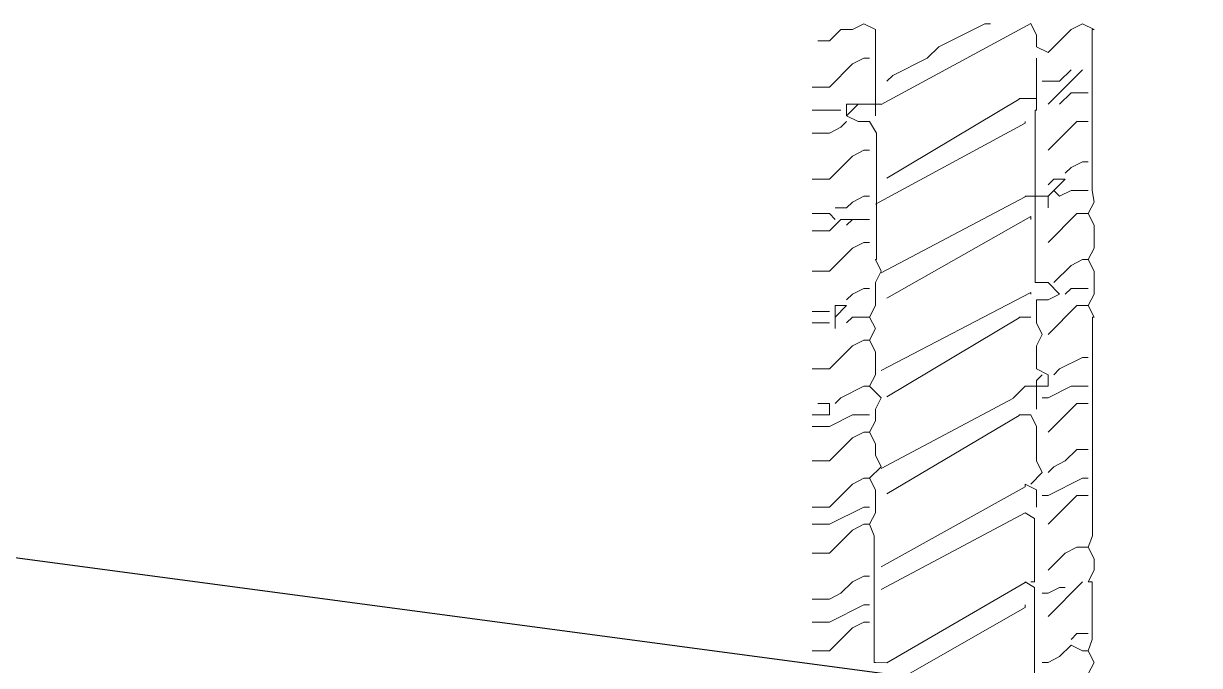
# Model space of a CAD drawing. Header units: millimetres. Extents: x -194958 to 83200, y -72620 to 64568.
# Drawn here: x 50813.08 to 50845.23, y 24629.12 to 24646.67 of the extents above; entities that cross this region are included whole.
import ezdxf

# ---------------------------------------------------------------- set-up
doc = ezdxf.new("R2010")
doc.units = ezdxf.units.MM
doc.header["$LTSCALE"] = 200
doc.layers.add('_GD-M-FP-Fhs', color=1, linetype='Continuous', lineweight=30)
doc.layers.add('VL-TEST-DRAIN VALVE', color=7, linetype='Continuous', lineweight=20)

# ---------------------------------------------------------------- blocks, each defined once
blk = doc.blocks.new('0167-P-PH2-PL-3-109 Office Lvl-03040507&08$0$hode dra')
at = {"color": 251}
blk.add_line((-0.5060771346766018, 0.1583040304705321), (-0.6498364219965964, 0.139066846005619), dxfattribs=at)
blk = doc.blocks.new('G$C055760D6')
at = {"layer": '_GD-M-FP-Fhs', "color": 251, "xscale": -999.999999813906, "yscale": 999.9999998139062, "zscale": 999.9999998139064, "rotation": 180.0315716567086}
blk.add_blockref('0167-P-PH2-PL-3-109 Office Lvl-03040507&08$0$hode dra', (705.0452930769243, -402.5021402840175), dxfattribs=at)
blk = doc.blocks.new('A$Cab73a533')
at = {"color": 7}
for p, q in [((-62.12729084020248, 49.00084272775712, 0.0055527750848013), (-61.95785084017552, 49.08556272777059, 0.0055527750848013)), ((-61.95785084017552, 49.08556272777059, 0.0055527750848013), (-61.78841084020678, 49.00084272775712, 0.0055527750848013)), ((-61.78841084020678, 49.00084272775712, 0.0055527750848013), (-61.61897084017983, 49.05732272777095, 0.0055527750848013)), ((-61.78841084020678, 48.91612272775819, 0.0055527750848013), (-61.78841084020678, 49.00084272775712, 0.0055527750848013)), ((-61.61897084017983, 49.05732272777095, 0.0055527750848013), (-60.7717708402779, 49.05732272777095, 0.0055527750848013)), ((-61.53425084019545, 48.83140272775563, 0.0055527750848013), (-61.53425084019545, 49.00084272775712, 0.0055527750848013)), ((-60.7717708402779, 49.00084272775712, 0.0055527750848013), (-60.60233084019274, 49.08556272777059, 0.0055527750848013)), ((-60.7717708402779, 49.05732272777095, 0.0055527750848013), (-60.7717708402779, 49.00084272775712, 0.0055527750848013)), ((-60.60233084019274, 49.08556272777059, 0.0055527750848013), (-60.4328908402822, 49.08556272777059, 0.0055527750848013)), ((-60.4328908402822, 49.08556272777059, 0.0055527750848013), (-60.26345084019704, 49.00084272775712, 0.0055527750848013)), ((-60.26345084019704, 49.00084272775712, 0.0055527750848013), (-60.0940108402865, 49.06438272775631, 0.0055527750848013)), ((-60.26345084019704, 48.83140272775563, 0.0055527750848013), (-60.26345084019704, 49.00084272775712, 0.0055527750848013)), ((-60.0940108402865, 49.06438272775631, 0.0055527750848013), (-56.87465084018186, 49.06438272775631, 0.0055527750848013)), ((-59.50097084027948, 48.83140272775563, 0.0055527750848013), (-59.50097084027948, 49.00084272775712, 0.0055527750848013)), ((-59.24681084032636, 48.91612272775819, 0.0055527750848013), (-59.24681084032636, 49.00084272775712, 0.0055527750848013)), ((-58.82321084017167, 48.83140272775563, 0.0055527750848013), (-58.82321084017167, 49.00084272775712, 0.0055527750848013)), ((-58.14545084018027, 48.83140272775563, 0.0055527750848013), (-58.14545084018027, 49.00084272775712, 0.0055527750848013)), ((-57.89129084028536, 48.74668272777126, 0.0055527750848013), (-57.89129084028536, 49.00084272775712, 0.0055527750848013)), ((-57.46769084030529, 48.91612272775819, 0.0055527750848013), (-57.46769084030529, 49.00084272775712, 0.0055527750848013)), ((-56.87465084018186, 49.06438272775631, 0.0055527750848013), (-56.87465084018186, 49.08556272777059, 0.0055527750848013)), ((-56.87465084018186, 49.08556272777059, 0.0055527750848013), (-56.70521084027132, 49.00084272775712, 0.0055527750848013)), ((-56.70521084027132, 49.00084272775712, 0.0055527750848013), (-56.53577084018616, 49.08556272777059, 0.0055527750848013)), ((-56.70521084027132, 48.83140272775563, 0.0055527750848013), (-56.70521084027132, 49.00084272775712, 0.0055527750848013)), ((-56.53577084018616, 49.08556272777059, 0.0055527750848013), (-56.19689084019046, 49.08556272777059, 0.0055527750848013)), ((-56.45105084020179, 48.74668272777126, 0.0055527750848013), (-56.45105084020179, 49.00084272775712, 0.0055527750848013)), ((-56.19689084019046, 49.08556272777059, 0.0055527750848013), (-56.02745084027993, 49.00084272775712, 0.0055527750848013)), ((-56.02745084027993, 49.00084272775712, 0.0055527750848013), (-55.85801084019477, 49.08556272777059, 0.0055527750848013)), ((-56.02745084027993, 48.91612272775819, 0.0055527750848013), (-56.02745084027993, 49.00084272775712, 0.0055527750848013)), ((-55.85801084019477, 49.08556272777059, 0.0055527750848013), (-55.51913084019907, 49.08556272777059, 0.0055527750848013)), ((-55.51913084019907, 49.08556272777059, 0.0055527750848013), (-55.34969084017212, 49.00084272775712, 0.0055527750848013)), ((-55.34969084017212, 49.00084272775712, 0.0055527750848013), (-55.18025084020337, 49.08556272777059, 0.0055527750848013)), ((-55.34969084017212, 48.83140272775563, 0.0055527750848013), (-55.34969084017212, 49.00084272775712, 0.0055527750848013)), ((-55.18025084020337, 49.08556272777059, 0.0055527750848013), (-55.01081084017642, 49.05732272777095, 0.0055527750848013)), ((-55.01081084017642, 49.05732272777095, 0.0055527750848013), (-52.63865084032295, 49.05732272777095, 0.0055527750848013)), ((-55.01081084017642, 49.00084272775712, 0.0055527750848013), (-55.01081084017642, 48.74668272777126, 0.0055527750848013)), ((-54.58721084019635, 48.91612272775819, 0.0055527750848013), (-54.58721084019635, 49.00084272775712, 0.0055527750848013)), ((-53.99417084018933, 48.83140272775563, 0.0055527750848013), (-53.99417084018933, 49.00084272775712, 0.0055527750848013)), ((-53.57057084020926, 48.74668272777126, 0.0055527750848013), (-53.57057084020926, 49.00084272775712, 0.0055527750848013)), ((-52.63865084032295, 49.05732272777095, 0.0055527750848013), (-52.63865084032295, 49.08556272777059, 0.0055527750848013)), ((-52.63865084032295, 49.08556272777059, 0.0055527750848013), (-52.55393084016396, 48.91612272775819, 0.0055527750848013)), ((-61.70369084028061, 48.74668272777126, 0.0055527750848013), (-61.78841084020678, 48.91612272775819, 0.0055527750848013)), ((-61.61897084017983, 48.74668272777126, 0.0055527750848013), (-61.53425084019545, 48.83140272775563, 0.0055527750848013)), ((-61.28009084018413, 48.40780272777192, 0.0055527750848013), (-60.7717708402779, 48.91612272775819, 0.0055527750848013)), ((-60.34817084018141, 48.66196272777233, 0.0055527750848013), (-60.26345084019704, 48.83140272775563, 0.0055527750848013)), ((-59.92457084020134, 48.40780272777192, 0.0055527750848013), (-59.50097084027948, 48.83140272775563, 0.0055527750848013)), ((-59.50097084027948, 48.40780272777192, 0.0055527750848013), (-59.24681084032636, 48.91612272775819, 0.0055527750848013)), ((-58.99265084019862, 48.66196272777233, 0.0055527750848013), (-58.82321084017167, 48.83140272775563, 0.0055527750848013)), ((-58.56905084027676, 48.40780272777192, 0.0055527750848013), (-58.14545084018027, 48.83140272775563, 0.0055527750848013)), ((-57.63713084027404, 48.57724272775886, 0.0055527750848013), (-57.46769084030529, 48.91612272775819, 0.0055527750848013)), ((-57.12881084019318, 48.40780272777192, 0.0055527750848013), (-56.70521084027132, 48.83140272775563, 0.0055527750848013)), ((-56.11217084032251, 48.74668272777126, 0.0055527750848013), (-56.02745084027993, 48.91612272775819, 0.0055527750848013)), ((-55.77329084021039, 48.40780272777192, 0.0055527750848013), (-55.34969084017212, 48.83140272775563, 0.0055527750848013)), ((-54.67193084018072, 48.74668272777126, 0.0055527750848013), (-54.58721084019635, 48.91612272775819, 0.0055527750848013)), ((-54.41777084028581, 48.40780272777192, 0.0055527750848013), (-53.99417084018933, 48.83140272775563, 0.0055527750848013)), ((-53.740010840178, 48.40780272777192, 0.0055527750848013), (-53.23169084027177, 48.91612272775819, 0.0055527750848013)), ((-52.55393084016396, 48.91612272775819, 0.0055527750848013), (-52.63865084032295, 48.74668272777126, 0.0055527750848013)), ((-61.87313084030757, 48.57724272775886, 0.0055527750848013), (-61.70369084028061, 48.74668272777126, 0.0055527750848013)), ((-60.85649084020406, 48.57724272775886, 0.0055527750848013), (-60.85649084020406, 48.66196272777233, 0.0055527750848013)), ((-60.60233084019274, 48.40780272777192, 0.0055527750848013), (-60.34817084018141, 48.66196272777233, 0.0055527750848013)), ((-59.07737084018299, 48.49252272777085, 0.0055527750848013), (-58.99265084019862, 48.66196272777233, 0.0055527750848013)), ((-58.0607308401959, 48.40780272777192, 0.0055527750848013), (-57.89129084028536, 48.74668272777126, 0.0055527750848013)), ((-56.53577084018616, 48.66196272777233, 0.0055527750848013), (-56.45105084020179, 48.74668272777126, 0.0055527750848013)), ((-56.36633084027562, 48.49252272777085, 0.0055527750848013), (-56.11217084032251, 48.74668272777126, 0.0055527750848013)), ((-55.01081084017642, 48.74668272777126, 0.0055527750848013), (-55.09553084027721, 48.57724272775886, 0.0055527750848013)), ((-55.09553084027721, 48.40780272777192, 0.0055527750848013), (-54.84137084032409, 48.66196272777233, 0.0055527750848013)), ((-54.84137084032409, 48.66196272777233, 0.0055527750848013), (-54.84137084032409, 48.49252272777085, 0.0055527750848013)), ((-54.75665084016509, 48.66196272777233, 0.0055527750848013), (-54.67193084018072, 48.74668272777126, 0.0055527750848013)), ((-53.740010840178, 48.57724272775886, 0.0055527750848013), (-53.57057084020926, 48.74668272777126, 0.0055527750848013)), ((-53.4011308401823, 48.57724272775886, 0.0055527750848013), (-53.23169084027177, 48.74668272777126, 0.0055527750848013)), ((-52.63865084032295, 48.74668272777126, 0.0055527750848013), (-52.97753084020223, 48.40780272777192, 0.0055527750848013)), ((-61.95785084017552, 48.40780272777192, 0.0055527750848013), (-61.87313084030757, 48.57724272775886, 0.0055527750848013)), ((-60.94121084018843, 48.40780272777192, 0.0055527750848013), (-60.85649084020406, 48.57724272775886, 0.0055527750848013)), ((-59.16209084016737, 48.40780272777192, 0.0055527750848013), (-59.07737084018299, 48.49252272777085, 0.0055527750848013)), ((-57.7218508402002, 48.49252272777085, 0.0055527750848013), (-57.63713084027404, 48.57724272775886, 0.0055527750848013)), ((-56.62049084028695, 48.40780272777192, 0.0055527750848013), (-56.53577084018616, 48.57724272775886, 0.0055527750848013)), ((-56.53577084018616, 48.57724272775886, 0.0055527750848013), (-56.36633084027562, 48.40780272777192, 0.0055527750848013)), ((-55.09553084027721, 48.57724272775886, 0.0055527750848013), (-55.01081084017642, 48.49252272777085, 0.0055527750848013)), ((-54.84137084032409, 48.49252272777085, 0.0055527750848013), (-54.92609084019205, 48.40780272777192, 0.0055527750848013)), ((-53.4011308401823, 48.323082727773, 0.0055527750848013), (-53.4011308401823, 48.57724272775886, 0.0055527750848013)), ((-61.95785084017552, 48.323082727773, 0.0055527750848013), (-61.95785084017552, 48.40780272777192, 0.0055527750848013)), ((-60.94121084018843, 48.323082727773, 0.0055527750848013), (-60.94121084018843, 48.40780272777192, 0.0055527750848013)), ((-59.50097084027948, 48.323082727773, 0.0055527750848013), (-59.50097084027948, 48.40780272777192, 0.0055527750848013)), ((-59.16209084016737, 48.323082727773, 0.0055527750848013), (-59.33153084019432, 48.15364272777151, 0.0055527750848013)), ((-58.99265084019862, 48.23836272775588, 0.0055527750848013), (-59.16209084016737, 48.323082727773, 0.0055527750848013)), ((-58.0607308401959, 48.323082727773, 0.0055527750848013), (-58.0607308401959, 48.40780272777192, 0.0055527750848013)), ((-57.89129084028536, 48.06892272775804, 0.0055527750848013), (-57.89129084028536, 48.40780272777192, 0.0055527750848013)), ((-57.89129084028536, 48.40780272777192, 0.0055527750848013), (-57.7218508402002, 48.40780272777192, 0.0055527750848013)), ((-57.80657084018458, 48.23836272775588, 0.0055527750848013), (-57.7218508402002, 48.323082727773, 0.0055527750848013)), ((-57.7218508402002, 48.40780272777192, 0.0055527750848013), (-57.63713084027404, 48.23836272775588, 0.0055527750848013)), ((-57.29825084027834, 48.23836272775588, 0.0055527750848013), (-57.12881084019318, 48.323082727773, 0.0055527750848013)), ((-57.12881084019318, 48.323082727773, 0.0055527750848013), (-56.95937084016623, 48.23836272775588, 0.0055527750848013)), ((-56.62049084028695, 48.23836272775588, 0.0055527750848013), (-56.62049084028695, 48.40780272777192, 0.0055527750848013)), ((-56.36633084027562, 48.40780272777192, 0.0055527750848013), (-56.36633084027562, 48.21718272777071, 0.0055527750848013)), ((-55.09553084027721, 48.40780272777192, 0.0055527750848013), (-55.26497084018774, 48.40780272777192, 0.0055527750848013)), ((-55.09553084027721, 48.06892272775804, 0.0055527750848013), (-55.09553084027721, 48.40780272777192, 0.0055527750848013)), ((-52.97753084020223, 48.40780272777192, 0.0055527750848013), (-52.89281084027607, 48.23836272775588, 0.0055527750848013)), ((-60.85649084020406, 48.21012272775624, 0.0055527750848013), (-62.21201084018685, 48.21012272775624, 0.0055527750848013)), ((-60.7717708402779, 48.06892272775804, 0.0055527750848013), (-60.85649084020406, 48.21012272775624, 0.0055527750848013)), ((-59.83985084027518, 48.21012272775624, 0.0055527750848013), (-60.7717708402779, 48.21012272775624, 0.0055527750848013)), ((-60.7717708402779, 48.21012272775624, 0.0055527750848013), (-60.7717708402779, 48.15364272777151, 0.0055527750848013)), ((-59.75513084017439, 48.06892272775804, 0.0055527750848013), (-59.83985084027518, 48.21012272775624, 0.0055527750848013)), ((-59.41625084017869, 48.23836272775588, 0.0055527750848013), (-59.67041084030643, 48.23836272775588, 0.0055527750848013)), ((-59.33153084019432, 48.06892272775804, 0.0055527750848013), (-59.41625084017869, 48.23836272775588, 0.0055527750848013)), ((-58.48433084017597, 48.23836272775588, 0.0055527750848013), (-58.99265084019862, 48.23836272775588, 0.0055527750848013)), ((-58.31489084032364, 48.15364272777151, 0.0055527750848013), (-58.48433084017597, 48.23836272775588, 0.0055527750848013)), ((-58.31489084032364, 47.98420272777003, 0.0055527750848013), (-58.31489084032364, 48.15364272777151, 0.0055527750848013)), ((-58.23017084028106, 48.23836272775588, 0.0055527750848013), (-57.80657084018458, 48.23836272775588, 0.0055527750848013)), ((-57.65929804358166, 45.95092272777038, 0.0055527750848013), (-56.51243694190634, 48.15364272777151, 0.0055527750848013)), ((-57.63713084027404, 48.23836272775588, 0.0055527750848013), (-57.29825084027834, 48.23836272775588, 0.0055527750848013)), ((-56.95937084016623, 48.23836272775588, 0.0055527750848013), (-56.62049084028695, 48.23836272775588, 0.0055527750848013)), ((-56.87465084018186, 47.98420272777003, 0.0055527750848013), (-56.87465084018186, 48.15364272777151, 0.0055527750848013)), ((-56.5947457953589, 46.03564272775839, 0.0055527750848013), (-55.39111071219668, 48.15364272777151, 0.0055527750848013)), ((-56.51243694190634, 48.15364272777151, 0.0055527750848013), (-56.53577084018616, 48.15364272777151, 0.0055527750848013)), ((-56.36633084027562, 48.21718272777071, 0.0055527750848013), (-53.82473084027879, 48.21718272777071, 0.0055527750848013)), ((-55.39111071219668, 48.15364272777151, 0.0055527750848013), (-55.4344108402729, 48.15364272777151, 0.0055527750848013)), ((-53.82473084027879, 48.21718272777071, 0.0055527750848013), (-53.82473084027879, 48.23836272775588, 0.0055527750848013)), ((-53.82473084027879, 48.23836272775588, 0.0055527750848013), (-53.06225084018661, 48.23836272775588, 0.0055527750848013)), ((-52.55094072257634, 48.15364272777151, 0.0055527750848013), (-53.74300095788203, 45.95092272777038, 0.0055527750848013)), ((-53.65529084019363, 47.98420272777003, 0.0055527750848013), (-53.65529084019363, 48.23836272775588, 0.0055527750848013)), ((-52.89281084027607, 48.23836272775588, 0.0055527750848013), (-52.72337084019091, 48.23836272775588, 0.0055527750848013)), ((-52.72337084019091, 48.23836272775588, 0.0055527750848013), (-52.55094072257634, 48.15364272777151, 0.0055527750848013)), ((-62.31281691620825, 46.03564272775839, 0.0055527750848013), (-61.14818501734408, 48.06892272775804, 0.0055527750848013)), ((-61.9647200293839, 46.03564272775839, 0.0055527750848013), (-60.78321948891971, 48.06892272775804, 0.0055527750848013)), ((-61.14818501734408, 48.06892272775804, 0.0055527750848013), (-61.11065084027359, 48.06892272775804, 0.0055527750848013)), ((-60.88296584028285, 45.95092272777038, 0.0055527750848013), (-59.75777834019391, 48.06892272775804, 0.0055527750848013)), ((-60.78321948891971, 48.06892272775804, 0.0055527750848013), (-60.7717708402779, 48.06892272775804, 0.0055527750848013)), ((-60.55219043209217, 45.95092272777038, 0.0055527750848013), (-59.37197392806411, 48.06892272775804, 0.0055527750848013)), ((-59.47800934489351, 46.03564272775839, 0.0055527750848013), (-58.32162093371153, 47.98420272777003, 0.0055527750848013)), ((-59.37197392806411, 48.06892272775804, 0.0055527750848013), (-59.33153084019432, 48.06892272775804, 0.0055527750848013)), ((-58.32162093371153, 47.98420272777003, 0.0055527750848013), (-58.31489084032364, 47.98420272777003, 0.0055527750848013)), ((-58.0607308401959, 47.89948272775655, 0.0055527750848013), (-57.89129084028536, 48.06892272775804, 0.0055527750848013)), ((-58.04574905621121, 46.03564272775839, 0.0055527750848013), (-56.88240689656232, 47.98420272777003, 0.0055527750848013)), ((-56.88240689656232, 47.98420272777003, 0.0055527750848013), (-56.87465084018186, 47.98420272777003, 0.0055527750848013)), ((-56.22412226878805, 45.95092272777038, 0.0055527750848013), (-55.10208655445604, 48.06892272775804, 0.0055527750848013)), ((-55.21103363676229, 45.8662027277569, 0.0055527750848013), (-54.01750473852735, 48.06892272775804, 0.0055527750848013)), ((-55.10208655445604, 48.06892272775804, 0.0055527750848013), (-55.09553084027721, 48.06892272775804, 0.0055527750848013)), ((-54.82638905622298, 46.03564272775839, 0.0055527750848013), (-53.66304689657409, 47.98420272777003, 0.0055527750848013)), ((-54.01750473852735, 48.06892272775804, 0.0055527750848013), (-53.99417084018933, 48.06892272775804, 0.0055527750848013)), ((-53.66304689657409, 47.98420272777003, 0.0055527750848013), (-53.65529084019363, 47.98420272777003, 0.0055527750848013)), ((-59.10454161965754, 45.95092272777038, 0.0055527750848013), (-58.06516496051336, 47.89948272775655, 0.0055527750848013)), ((-58.06516496051336, 47.89948272775655, 0.0055527750848013), (-58.0607308401959, 47.89948272775655, 0.0055527750848013)), ((-52.89281084027607, 46.79812272775598, 0.0055527750848013), (-52.55393084016396, 47.47588272775829, 0.0055527750848013)), ((-52.55393084016396, 47.47588272775829, 0.0055527750848013), (-52.55393084016396, 47.56060272777177, 0.0055527750848013)), ((-53.06225084018661, 46.62868272777268, 0.0055527750848013), (-52.89281084027607, 46.79812272775598, 0.0055527750848013)), ((-53.31641084019793, 46.12036272777186, 0.0055527750848013), (-53.06225084018661, 46.62868272777268, 0.0055527750848013)), ((-53.4011308401823, 46.03564272775839, 0.0055527750848013), (-53.31641084019793, 46.12036272777186, 0.0055527750848013)), ((-61.95785084017552, 45.8662027277569, 0.0055527750848013), (-61.9647200293839, 46.03564272775839, 0.0055527750848013)), ((-59.07737084018299, 45.95092272777038, 0.0055527750848013), (-59.24681084032636, 45.78148272775798, 0.0055527750848013)), ((-58.90793084027246, 45.8662027277569, 0.0055527750848013), (-59.07737084018299, 45.95092272777038, 0.0055527750848013)), ((-58.0607308401959, 45.95092272777038, 0.0055527750848013), (-58.23017084028106, 45.8662027277569, 0.0055527750848013)), ((-57.89129084028536, 45.78148272775798, 0.0055527750848013), (-58.0607308401959, 45.95092272777038, 0.0055527750848013)), ((-56.19689084019046, 45.95092272777038, 0.0055527750848013), (-56.36633084027562, 45.8662027277569, 0.0055527750848013)), ((-56.02745084027993, 45.8662027277569, 0.0055527750848013), (-56.19689084019046, 45.95092272777038, 0.0055527750848013)), ((-54.16361084027449, 45.88314672775596, 0.0055527750848013), (-56.02745084027993, 45.88314672775596, 0.0055527750848013)), ((-56.02745084027993, 45.88314672775596, 0.0055527750848013), (-56.02745084027993, 45.8662027277569, 0.0055527750848013)), ((-53.99417084018933, 45.78148272775798, 0.0055527750848013), (-54.16361084027449, 45.88314672775596, 0.0055527750848013)), ((-53.740010840178, 45.95092272777038, 0.0055527750848013), (-53.740010840178, 45.44260272775864, 0.0055527750848013)), ((-61.95785084017552, 45.84925872775784, 0.0055527750848013), (-61.95785084017552, 45.8662027277569, 0.0055527750848013)), ((-60.0940108402865, 45.84925872775784, 0.0055527750848013), (-61.95785084017552, 45.84925872775784, 0.0055527750848013)), ((-61.3648108401685, 45.69676272775541, 0.0055527750848013), (-61.3648108401685, 45.78148272775798, 0.0055527750848013)), ((-61.11065084027359, 45.69676272775541, 0.0055527750848013), (-61.11065084027359, 45.78148272775798, 0.0055527750848013)), ((-60.68705084017711, 45.69676272775541, 0.0055527750848013), (-60.68705084017711, 45.78148272775798, 0.0055527750848013)), ((-59.92457084020134, 45.78148272775798, 0.0055527750848013), (-60.0940108402865, 45.84925872775784, 0.0055527750848013)), ((-59.75513084017439, 45.8662027277569, 0.0055527750848013), (-59.92457084020134, 45.78148272775798, 0.0055527750848013)), ((-59.92457084020134, 45.69676272775541, 0.0055527750848013), (-59.92457084020134, 45.78148272775798, 0.0055527750848013)), ((-59.41625084017869, 45.8662027277569, 0.0055527750848013), (-59.75513084017439, 45.8662027277569, 0.0055527750848013)), ((-59.67041084030643, 45.69676272775541, 0.0055527750848013), (-59.67041084030643, 45.78148272775798, 0.0055527750848013)), ((-59.24681084032636, 45.78148272775798, 0.0055527750848013), (-59.41625084017869, 45.8662027277569, 0.0055527750848013)), ((-59.24681084032636, 45.69676272775541, 0.0055527750848013), (-59.24681084032636, 45.78148272775798, 0.0055527750848013)), ((-58.7384908401873, 45.8662027277569, 0.0055527750848013), (-58.90793084027246, 45.8662027277569, 0.0055527750848013)), ((-58.56905084027676, 45.78148272775798, 0.0055527750848013), (-58.7384908401873, 45.8662027277569, 0.0055527750848013)), ((-58.3996108401916, 45.8662027277569, 0.0055527750848013), (-58.56905084027676, 45.78148272775798, 0.0055527750848013)), ((-58.56905084027676, 45.69676272775541, 0.0055527750848013), (-58.56905084027676, 45.78148272775798, 0.0055527750848013)), ((-58.23017084028106, 45.8662027277569, 0.0055527750848013), (-58.3996108401916, 45.8662027277569, 0.0055527750848013)), ((-58.31489084032364, 45.52732272777212, 0.0055527750848013), (-58.31489084032364, 45.78148272775798, 0.0055527750848013)), ((-57.7218508402002, 45.8662027277569, 0.0055527750848013), (-57.89129084028536, 45.78148272775798, 0.0055527750848013)), ((-57.89129084028536, 45.69676272775541, 0.0055527750848013), (-57.89129084028536, 45.78148272775798, 0.0055527750848013)), ((-57.38297084020451, 45.8662027277569, 0.0055527750848013), (-57.7218508402002, 45.8662027277569, 0.0055527750848013)), ((-57.21353084017755, 45.78148272775798, 0.0055527750848013), (-57.38297084020451, 45.8662027277569, 0.0055527750848013)), ((-57.04409084032523, 45.8662027277569, 0.0055527750848013), (-57.21353084017755, 45.78148272775798, 0.0055527750848013)), ((-57.21353084017755, 45.69676272775541, 0.0055527750848013), (-57.21353084017755, 45.78148272775798, 0.0055527750848013)), ((-56.87465084018186, 45.78148272775798, 0.0055527750848013), (-57.04409084032523, 45.8662027277569, 0.0055527750848013)), ((-56.70521084027132, 45.8662027277569, 0.0055527750848013), (-56.87465084018186, 45.78148272775798, 0.0055527750848013)), ((-56.87465084018186, 45.52732272777212, 0.0055527750848013), (-56.87465084018186, 45.78148272775798, 0.0055527750848013)), ((-56.36633084027562, 45.8662027277569, 0.0055527750848013), (-56.70521084027132, 45.8662027277569, 0.0055527750848013)), ((-56.45105084020179, 45.69676272775541, 0.0055527750848013), (-56.45105084020179, 45.78148272775798, 0.0055527750848013)), ((-55.77329084021039, 45.69676272775541, 0.0055527750848013), (-55.77329084021039, 45.78148272775798, 0.0055527750848013)), ((-55.4344108402729, 45.52732272777212, 0.0055527750848013), (-55.4344108402729, 45.78148272775798, 0.0055527750848013)), ((-55.09553084027721, 45.69676272775541, 0.0055527750848013), (-55.09553084027721, 45.78148272775798, 0.0055527750848013)), ((-54.41777084028581, 45.69676272775541, 0.0055527750848013), (-54.41777084028581, 45.78148272775798, 0.0055527750848013)), ((-53.99417084018933, 45.61204272777104, 0.0055527750848013), (-53.99417084018933, 45.78148272775798, 0.0055527750848013)), ((-53.90945084032137, 45.8662027277569, 0.0055527750848013), (-52.63865084032295, 45.8662027277569, 0.0055527750848013)), ((-53.06225084018661, 45.69676272775541, 0.0055527750848013), (-53.06225084018661, 45.78148272775798, 0.0055527750848013)), ((-52.63865084032295, 45.8662027277569, 0.0055527750848013), (-52.55393084016396, 45.69676272775541, 0.0055527750848013)), ((-61.4495308403275, 45.52732272777212, 0.0055527750848013), (-61.3648108401685, 45.69676272775541, 0.0055527750848013)), ((-61.3648108401685, 45.18844272775823, 0.0055527750848013), (-61.11065084027359, 45.69676272775541, 0.0055527750848013)), ((-60.7717708402779, 45.52732272777212, 0.0055527750848013), (-60.68705084017711, 45.69676272775541, 0.0055527750848013)), ((-60.00929084018571, 45.52732272777212, 0.0055527750848013), (-59.92457084020134, 45.69676272775541, 0.0055527750848013)), ((-59.92457084020134, 45.18844272775823, 0.0055527750848013), (-59.67041084030643, 45.69676272775541, 0.0055527750848013)), ((-59.33153084019432, 45.52732272777212, 0.0055527750848013), (-59.24681084032636, 45.69676272775541, 0.0055527750848013)), ((-58.65377084020292, 45.52732272777212, 0.0055527750848013), (-58.56905084027676, 45.69676272775541, 0.0055527750848013)), ((-58.0607308401959, 45.35788272777063, 0.0055527750848013), (-57.89129084028536, 45.69676272775541, 0.0055527750848013)), ((-57.29825084027834, 45.52732272777212, 0.0055527750848013), (-57.21353084017755, 45.69676272775541, 0.0055527750848013)), ((-56.53577084018616, 45.52732272777212, 0.0055527750848013), (-56.45105084020179, 45.69676272775541, 0.0055527750848013)), ((-55.85801084019477, 45.52732272777212, 0.0055527750848013), (-55.77329084021039, 45.69676272775541, 0.0055527750848013)), ((-55.18025084020337, 45.52732272777212, 0.0055527750848013), (-55.09553084027721, 45.69676272775541, 0.0055527750848013)), ((-54.50249084027018, 45.52732272777212, 0.0055527750848013), (-54.41777084028581, 45.69676272775541, 0.0055527750848013)), ((-53.90945084032137, 45.44260272775864, 0.0055527750848013), (-53.99417084018933, 45.61204272777104, 0.0055527750848013)), ((-53.90945084032137, 45.44260272775864, 0.0055527750848013), (-53.740010840178, 45.61204272777104, 0.0055527750848013)), ((-53.14697084017098, 45.52732272777212, 0.0055527750848013), (-53.06225084018661, 45.69676272775541, 0.0055527750848013)), ((-52.55393084016396, 45.69676272775541, 0.0055527750848013), (-52.63865084032295, 45.52732272777212, 0.0055527750848013)), ((-61.78841084020678, 45.18844272775823, 0.0055527750848013), (-61.4495308403275, 45.52732272777212, 0.0055527750848013)), ((-60.94121084018843, 45.35788272777063, 0.0055527750848013), (-60.7717708402779, 45.52732272777212, 0.0055527750848013)), ((-60.34817084018141, 45.18844272775823, 0.0055527750848013), (-60.00929084018571, 45.52732272777212, 0.0055527750848013)), ((-59.67041084030643, 45.18844272775823, 0.0055527750848013), (-59.33153084019432, 45.52732272777212, 0.0055527750848013)), ((-58.99265084019862, 45.18844272775823, 0.0055527750848013), (-58.65377084020292, 45.52732272777212, 0.0055527750848013)), ((-58.48433084017597, 45.18844272775823, 0.0055527750848013), (-58.31489084032364, 45.52732272777212, 0.0055527750848013)), ((-57.63713084027404, 45.18844272775823, 0.0055527750848013), (-57.29825084027834, 45.52732272777212, 0.0055527750848013)), ((-56.95937084016623, 45.44260272775864, 0.0055527750848013), (-56.87465084018186, 45.52732272777212, 0.0055527750848013)), ((-56.70521084027132, 45.44260272775864, 0.0055527750848013), (-56.87465084018186, 45.27316272777171, 0.0055527750848013)), ((-56.70521084027132, 45.27316272777171, 0.0055527750848013), (-56.70521084027132, 45.44260272775864, 0.0055527750848013)), ((-56.62049084028695, 45.44260272775864, 0.0055527750848013), (-56.53577084018616, 45.52732272777212, 0.0055527750848013)), ((-56.19689084019046, 45.18844272775823, 0.0055527750848013), (-55.85801084019477, 45.52732272777212, 0.0055527750848013)), ((-55.4344108402729, 45.52732272777212, 0.0055527750848013), (-55.51913084019907, 45.44260272775864, 0.0055527750848013)), ((-55.4344108402729, 45.35788272777063, 0.0055527750848013), (-55.4344108402729, 45.52732272777212, 0.0055527750848013)), ((-55.26497084018774, 45.44260272775864, 0.0055527750848013), (-55.18025084020337, 45.52732272777212, 0.0055527750848013)), ((-55.26497084018774, 45.27316272777171, 0.0055527750848013), (-55.26497084018774, 45.44260272775864, 0.0055527750848013)), ((-54.84137084032409, 45.18844272775823, 0.0055527750848013), (-54.50249084027018, 45.52732272777212, 0.0055527750848013)), ((-54.0788908401737, 45.35788272777063, 0.0055527750848013), (-53.99417084018933, 45.44260272775864, 0.0055527750848013)), ((-53.740010840178, 45.44260272775864, 0.0055527750848013), (-53.90945084032137, 45.44260272775864, 0.0055527750848013)), ((-53.48585084028309, 45.18844272775823, 0.0055527750848013), (-53.14697084017098, 45.52732272777212, 0.0055527750848013)), ((-52.63865084032295, 45.52732272777212, 0.0055527750848013), (-52.63865084032295, 45.35788272777063, 0.0055527750848013)), ((-61.78841084020678, 44.93428272775782, 0.0055527750848013), (-61.78841084020678, 45.18844272775823, 0.0055527750848013)), ((-61.3648108401685, 44.93428272775782, 0.0055527750848013), (-61.3648108401685, 45.18844272775823, 0.0055527750848013)), ((-61.0259308401728, 45.18844272775823, 0.0055527750848013), (-60.94121084018843, 45.35788272777063, 0.0055527750848013)), ((-61.0259308401728, 44.93428272775782, 0.0055527750848013), (-61.0259308401728, 45.18844272775823, 0.0055527750848013)), ((-60.34817084018141, 44.93428272775782, 0.0055527750848013), (-60.34817084018141, 45.18844272775823, 0.0055527750848013)), ((-59.92457084020134, 44.93428272775782, 0.0055527750848013), (-59.92457084020134, 45.18844272775823, 0.0055527750848013)), ((-59.67041084030643, 44.93428272775782, 0.0055527750848013), (-59.67041084030643, 45.18844272775823, 0.0055527750848013)), ((-58.99265084019862, 44.93428272775782, 0.0055527750848013), (-58.99265084019862, 45.18844272775823, 0.0055527750848013)), ((-58.48433084017597, 44.93428272775782, 0.0055527750848013), (-58.48433084017597, 45.18844272775823, 0.0055527750848013)), ((-58.31489084032364, 44.93428272775782, 0.0055527750848013), (-58.31489084032364, 45.18844272775823, 0.0055527750848013)), ((-58.31489084032364, 45.18844272775823, 0.0055527750848013), (-58.14545084018027, 45.18844272775823, 0.0055527750848013)), ((-58.14545084018027, 45.27316272777171, 0.0055527750848013), (-58.0607308401959, 45.35788272777063, 0.0055527750848013)), ((-58.14545084018027, 45.18844272775823, 0.0055527750848013), (-58.14545084018027, 45.01900272777129, 0.0055527750848013)), ((-57.63713084027404, 44.93428272775782, 0.0055527750848013), (-57.63713084027404, 45.18844272775823, 0.0055527750848013)), ((-57.04409084032523, 45.27316272777171, 0.0055527750848013), (-56.70521084027132, 45.27316272777171, 0.0055527750848013)), ((-56.87465084018186, 45.27316272777171, 0.0055527750848013), (-57.04409084032523, 45.27316272777171, 0.0055527750848013)), ((-56.95937084016623, 44.93428272775782, 0.0055527750848013), (-56.95937084016623, 45.18844272775823, 0.0055527750848013)), ((-56.78993084019748, 44.93428272775782, 0.0055527750848013), (-56.78993084019748, 45.18844272775823, 0.0055527750848013)), ((-56.19689084019046, 44.93428272775782, 0.0055527750848013), (-56.19689084019046, 45.18844272775823, 0.0055527750848013)), ((-55.60385084018344, 45.18844272775823, 0.0055527750848013), (-55.4344108402729, 45.35788272777063, 0.0055527750848013)), ((-55.60385084018344, 44.93428272775782, 0.0055527750848013), (-55.60385084018344, 45.18844272775823, 0.0055527750848013)), ((-55.34969084017212, 45.18844272775823, 0.0055527750848013), (-55.4344108402729, 45.27316272777171, 0.0055527750848013)), ((-55.34969084017212, 44.93428272775782, 0.0055527750848013), (-55.34969084017212, 45.18844272775823, 0.0055527750848013)), ((-54.84137084032409, 44.93428272775782, 0.0055527750848013), (-54.84137084032409, 45.18844272775823, 0.0055527750848013)), ((-54.16361084027449, 45.18844272775823, 0.0055527750848013), (-54.0788908401737, 45.35788272777063, 0.0055527750848013)), ((-54.16361084027449, 44.93428272775782, 0.0055527750848013), (-54.16361084027449, 45.18844272775823, 0.0055527750848013)), ((-53.82473084027879, 44.93428272775782, 0.0055527750848013), (-53.82473084027879, 45.35788272777063, 0.0055527750848013)), ((-53.48585084028309, 44.93428272775782, 0.0055527750848013), (-53.48585084028309, 45.18844272775823, 0.0055527750848013)), ((-52.63865084032295, 45.35788272777063, 0.0055527750848013), (-52.80809084017528, 45.18844272775823, 0.0055527750848013)), ((-52.80809084017528, 45.18844272775823, 0.0055527750848013), (-52.80809084017528, 45.01900272777129, 0.0055527750848013))]:
    blk.add_line(p, q, dxfattribs=at)

msp = doc.modelspace()

# ---------------------------------------------------------------- block references
at = {"layer": '_GD-M-FP-Fhs'}
msp.add_blockref('G$C055760D6', (50750.00000069407, 25175), dxfattribs=at)
at = {"layer": 'VL-TEST-DRAIN VALVE', "xscale": -1.856606119983391, "yscale": 1.856606119983391, "zscale": 1.856606119983391, "rotation": 269.9999999999999}
msp.add_blockref('A$Cab73a533', (50751.21225693911, 24744.23870921914), dxfattribs=at)

doc.saveas('drawing.dxf')
